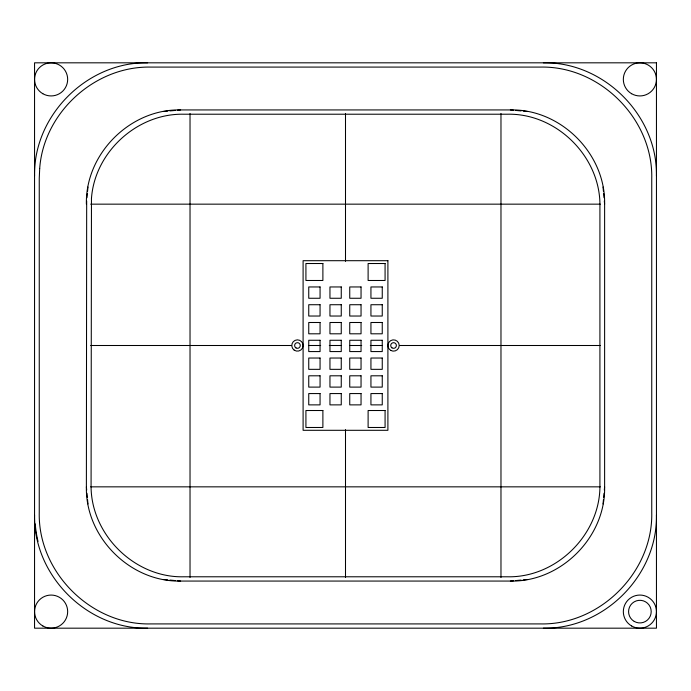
<?xml version="1.0" encoding="UTF-8"?>
<svg xmlns="http://www.w3.org/2000/svg" width="691" height="691" viewBox="0 0 691 691"><rect width="100%" height="100%" fill="white"/><g stroke="black" fill="none" stroke-linecap="round" stroke-linejoin="round"><path stroke-width="1.04" d="M86.384 204.165C85.226 153.817 130.262 108.781 180.61 109.938L510.39 109.938C560.738 108.781 605.774 153.817 604.616 204.165L604.616 486.835C605.774 537.183 560.738 582.219 510.39 581.062L180.61 581.062C130.262 582.219 85.226 537.183 86.384 486.835L86.677 200.951M34.55 175.894C33.41 115.44 87.178 61.672 147.624 62.821M656.45 515.106C657.59 575.56 603.822 629.328 543.376 628.179M86.98 197.738L87.368 193.445M87.567 191.303L87.956 187.019M603.044 503.981L603.433 499.697M603.632 497.555L604.02 493.262M604.323 490.049L604.616 486.835M163.465 111.519L167.749 111.121M169.891 110.923L175.255 110.43M177.397 110.24L180.61 109.938M510.39 581.062L513.603 580.76M515.745 580.57L521.109 580.077M523.251 579.879L527.535 579.481M90.694 204.156L600.306 204.156M90.694 345.5L291.516 345.5M308.791 345.5L320.667 345.5M329.305 345.5L341.181 345.5M349.819 345.5L361.695 345.5M370.333 345.5L382.209 345.5M399.484 345.5L600.306 345.5M90.694 486.844L600.306 486.844M543.376 62.821C603.822 61.672 657.59 115.44 656.45 175.894M147.624 628.179C87.178 629.328 33.41 575.56 34.55 515.106M510.39 109.938L513.603 110.24M515.745 110.43L521.109 110.923M523.251 111.121L527.535 111.519M163.465 579.481L167.749 579.879M169.891 580.077L175.255 580.57M177.397 580.76L180.61 581.062M603.044 187.019L603.433 191.303M603.632 193.445L604.02 197.738M604.323 200.951L604.616 204.165M86.384 486.835L86.677 490.049M86.98 493.262L87.368 497.555M87.567 499.697L87.956 503.981M500.975 113.531L500.975 577.469M345.5 113.531L345.5 261.345M345.5 429.655L345.5 577.469M190.025 113.531L190.025 577.469M38.022 541.45A113.074 113.074 0 0 1 35.241 523.925M39.698 168.449L39.249 178.451L39.249 512.549C37.884 572.044 91.108 625.277 150.612 623.913L540.388 623.913C599.892 625.277 653.116 572.044 651.751 512.549L651.751 178.451C653.116 118.956 599.892 65.723 540.388 67.087L150.612 67.087C94.745 65.999 43.637 112.702 39.698 168.449M91.462 198.412L91.082 484.27C89.951 533.702 134.166 577.918 183.599 576.786L507.401 576.786C556.834 577.918 601.049 533.702 599.918 484.27L599.918 206.73C601.049 157.298 556.834 113.082 507.401 114.214L183.599 114.214C137.189 113.307 94.727 152.106 91.462 198.412M656.45 62.821L34.55 62.821L34.55 628.179L656.45 628.179L656.45 62.821M387.901 260.697L303.099 260.697L303.099 430.303L387.901 430.303L387.901 260.697M322.887 263.521L305.923 263.521L305.923 280.486L322.887 280.486L322.887 263.521M385.077 263.521L368.113 263.521L368.113 280.486L385.077 280.486L385.077 263.521M320.063 286.955L308.747 286.955L308.747 298.262L320.063 298.262L320.063 286.955M341.259 286.955L329.952 286.955L329.952 298.262L341.259 298.262L341.259 286.955M361.048 286.955L349.741 286.955L349.741 298.262L361.048 298.262L361.048 286.955M382.253 286.955L370.937 286.955L370.937 298.262L382.253 298.262L382.253 286.955M320.063 304.722L308.747 304.722L308.747 316.029L320.063 316.029L320.063 304.722M341.259 304.722L329.952 304.722L329.952 316.029L341.259 316.029L341.259 304.722M361.048 304.722L349.741 304.722L349.741 316.029L361.048 316.029L361.048 304.722M382.253 304.722L370.937 304.722L370.937 316.029L382.253 316.029L382.253 304.722M320.063 322.498L308.747 322.498L308.747 333.805L320.063 333.805L320.063 322.498M341.259 322.498L329.952 322.498L329.952 333.805L341.259 333.805L341.259 322.498M361.048 322.498L349.741 322.498L349.741 333.805L361.048 333.805L361.048 322.498M382.253 322.498L370.937 322.498L370.937 333.805L382.253 333.805L382.253 322.498M320.063 340.266L308.747 340.266L308.747 351.572L320.063 351.572L320.063 340.266M341.259 340.266L329.952 340.266L329.952 351.572L341.259 351.572L341.259 340.266M361.048 340.266L349.741 340.266L349.741 351.572L361.048 351.572L361.048 340.266M382.253 340.266L370.937 340.266L370.937 351.572L382.253 351.572L382.253 340.266M320.063 358.033L308.747 358.033L308.747 369.34L320.063 369.34L320.063 358.033M341.259 358.033L329.952 358.033L329.952 369.34L341.259 369.34L341.259 358.033M361.048 358.033L349.741 358.033L349.741 369.34L361.048 369.34L361.048 358.033M382.253 358.033L370.937 358.033L370.937 369.34L382.253 369.34L382.253 358.033M320.063 375.8L308.747 375.8L308.747 387.107L320.063 387.107L320.063 375.8M341.259 375.8L329.952 375.8L329.952 387.107L341.259 387.107L341.259 375.8M361.048 375.8L349.741 375.8L349.741 387.107L361.048 387.107L361.048 375.8M382.253 375.8L370.937 375.8L370.937 387.107L382.253 387.107L382.253 375.8M320.063 393.568L308.747 393.568L308.747 404.874L320.063 404.874L320.063 393.568M341.259 393.568L329.952 393.568L329.952 404.874L341.259 404.874L341.259 393.568M361.048 393.568L349.741 393.568L349.741 404.874L361.048 404.874L361.048 393.568M382.253 393.568L370.937 393.568L370.937 404.874L382.253 404.874L382.253 393.568M322.887 410.514L305.923 410.514L305.923 427.479L322.887 427.479L322.887 410.514M385.077 410.514L368.113 410.514L368.113 427.479L385.077 427.479L385.077 410.514M42.833 625.96A16.558 16.558 0 0 0 67.666 611.621A16.558 16.558 0 0 0 42.833 597.283A16.558 16.558 0 0 0 42.833 625.96M631.609 625.96A16.558 16.558 0 0 0 656.45 611.621A16.558 16.558 0 0 0 631.609 597.283A16.558 16.558 0 0 0 631.609 625.96M631.609 93.717A16.558 16.558 0 0 0 656.45 79.379A16.558 16.558 0 0 0 631.609 65.04A16.558 16.558 0 0 0 631.609 93.717M42.833 93.717A16.558 16.558 0 0 0 67.666 79.379A16.558 16.558 0 0 0 42.833 65.04A16.558 16.558 0 0 0 42.833 93.717M634.234 621.416A11.306 11.306 0 0 0 651.198 611.621A11.306 11.306 0 0 0 634.234 601.826A11.306 11.306 0 0 0 634.234 621.416M390.726 350.397A5.658 5.658 0 0 0 399.208 345.5A5.658 5.658 0 0 0 390.726 340.603A5.658 5.658 0 0 0 390.726 350.397M391.927 347.815A2.824 2.824 0 0 0 396.375 345.75A2.824 2.824 0 0 0 392.367 342.935A2.824 2.824 0 0 0 391.927 347.815M294.185 350.121A5.658 5.658 0 0 0 303.073 346.01A5.658 5.658 0 0 0 295.066 340.369A5.658 5.658 0 0 0 294.185 350.121M296.033 347.944A2.824 2.824 0 0 0 300.274 345.5A2.824 2.824 0 0 0 296.033 343.056A2.824 2.824 0 0 0 296.033 347.944"/></g></svg>
